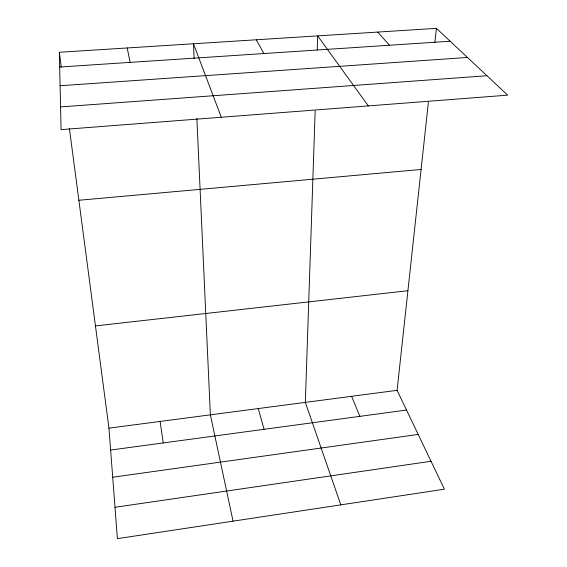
<?xml version="1.0" encoding="UTF-8"?>
<svg xmlns="http://www.w3.org/2000/svg" width="567" height="567" viewBox="0 0 567 567"><rect width="100%" height="100%" fill="white"/><g stroke="black" fill="none" stroke-linecap="round" stroke-linejoin="round"><path stroke-width="0.85" d="M315.16 110.969L305.344 402.379L340.81 504.864M317.208 50.016L317.683 35.884L368.316 105.909M69.365 128.22L108.949 428.156L117.397 538.65L444.408 489.201L397.091 390.337L428.397 102.209M434.896 42.419L436.427 28.35L59.344 52.277L61.073 129.623L507.656 95.157L436.427 28.35M114.995 507.281L431.04 461.276M112.698 477.23L418.191 434.428M110.622 450.049L406.525 410.047M108.949 428.156L397.091 390.337M95.454 325.926L407.914 290.715M78.877 200.264L421.09 169.462M60.563 106.908L486.94 75.723M60.088 85.73L467.463 57.458M59.67 67.034L450.163 41.235M377.714 32.078L389.501 45.24M256.284 39.782L263.868 53.539M351.611 396.305L359.882 416.355M221.286 117.256L193.467 43.765L194.148 58.684M258.268 408.559L264.073 429.304M233.051 521.158L210.371 414.846L196.862 118.354M127.214 47.968L130.105 62.377M160.121 421.437L163.239 442.94M59.344 52.277L61.3 67.112"/></g></svg>
